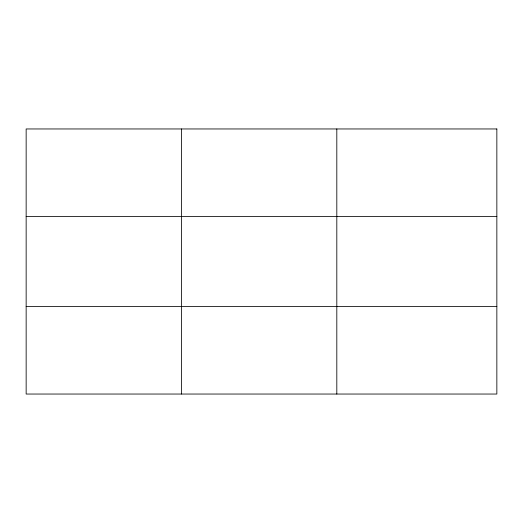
<?xml version="1.0" encoding="UTF-8"?>
<svg xmlns="http://www.w3.org/2000/svg" width="523" height="523" viewBox="0 0 523 523"><rect width="100%" height="100%" fill="white"/><g stroke="black" fill="none" stroke-linecap="round" stroke-linejoin="round"><path stroke-width="0.78" d="M181.481 128.959L181.481 394.041M336.812 128.959L336.812 394.041M26.15 216.437L496.85 216.437M26.15 306.563L496.85 306.563M496.85 128.959L496.85 394.041L26.15 394.041L26.15 128.959L496.85 128.959"/></g></svg>
